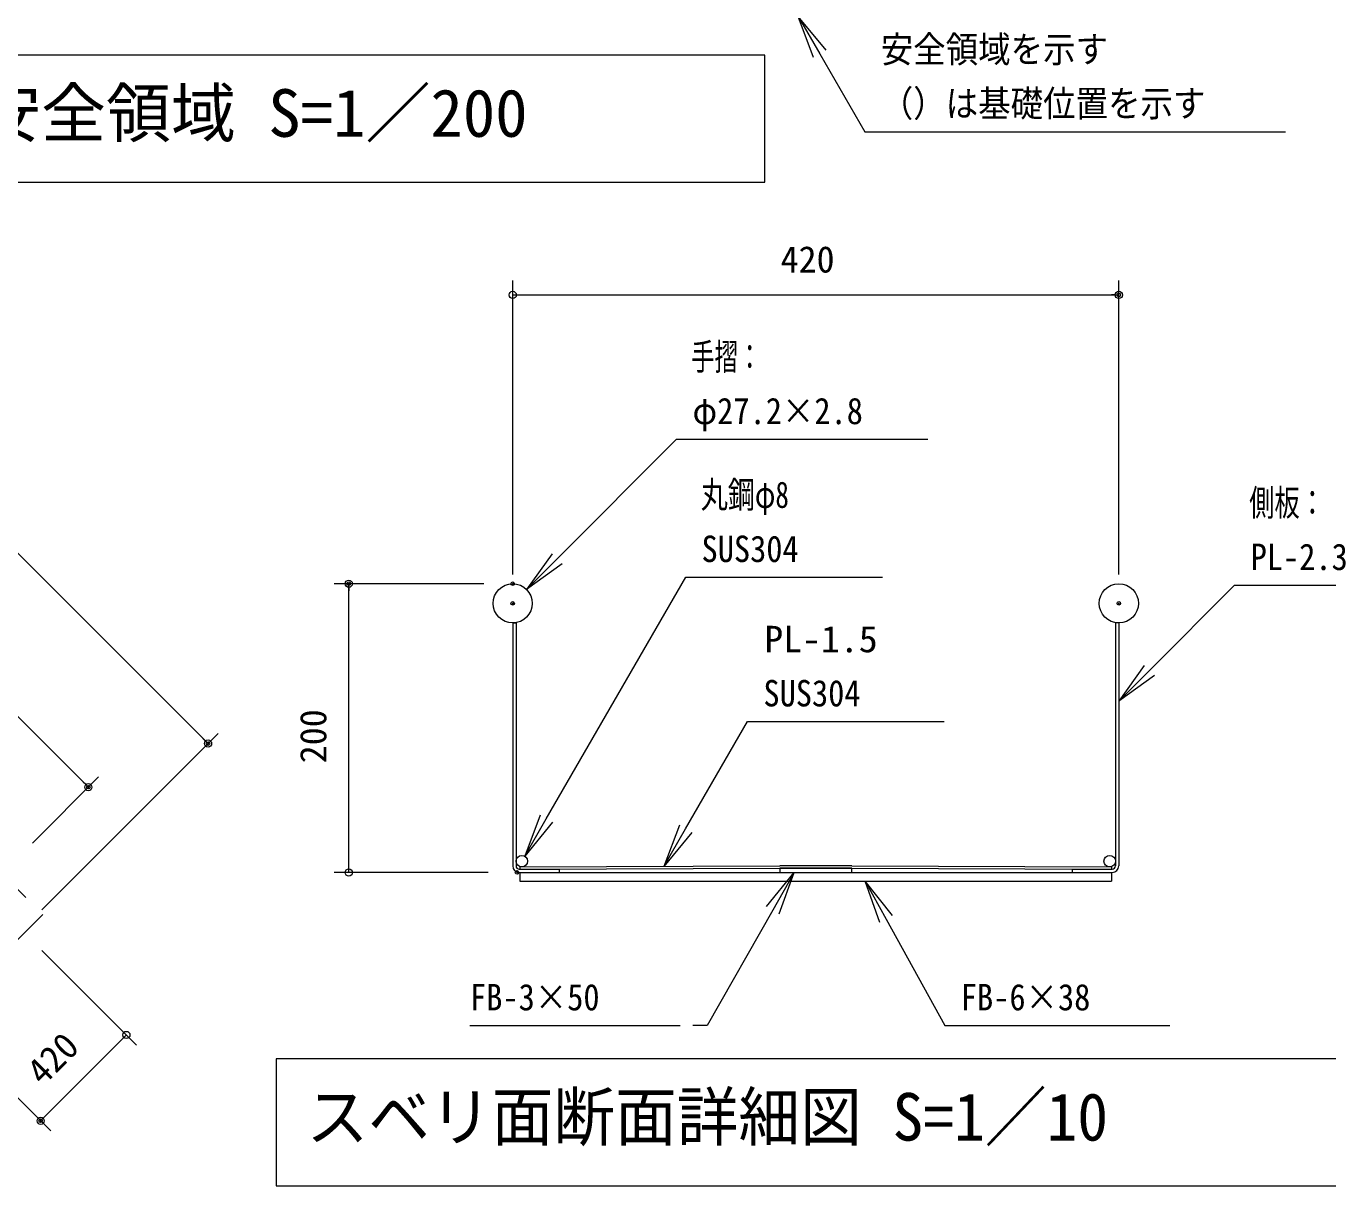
# Model space of a CAD drawing. Units: millimetres, scale not verified, with parts at other scales. Extents: x 0 to 420, y 0 to 297.
# Drawn here: x 163.6 to 253.8, y 142.6 to 222.9 of the extents above; entities that cross this region are included whole.
import ezdxf
from ezdxf.enums import TextEntityAlignment as Align

# ---------------------------------------------------------------- set-up
doc = ezdxf.new("R2010")
doc.units = ezdxf.units.MM
doc.header["$LTSCALE"] = 0.5
doc.header["$PDMODE"] = 32
doc.header["$PDSIZE"] = 0.25
doc.linetypes.add('USER2', pattern=[19.05, 12.7, -6.35])
doc.layers.add('LY_5', color=2, linetype='Continuous', lineweight=18)
doc.layers.add('LY_6', color=7, linetype='Continuous', lineweight=0)
doc.styles.add('ＭＳ ゴシック', font='')
doc.styles.get('ＭＳ ゴシック').set_extended_font_data('MS Gothic')

# ---------------------------------------------------------------- blocks, each defined once
blk = doc.blocks.new('-003-_U3')
at = {"color": 7, "linetype": 'Continuous', "lineweight": 0}
for p, q in [((-1, 0.1667), (0, 0)), ((0, 0), (-1, 0)), ((-1, -0.1667), (0, 0))]:
    blk.add_line(p, q, dxfattribs=at)
blk = doc.blocks.new('-013-_DOTBLANK')
at = {"color": 7, "linetype": 'Continuous', "lineweight": 0}
blk.add_line((-0.5, 0), (-1, 0), dxfattribs=at)
blk.add_circle((0, 0), 0.5, dxfattribs=at)

msp = doc.modelspace()

# ---------------------------------------------------------------- linework, layer by layer
at = {"layer": 'LY_5', "color": 7}
for p, q in [((214.7975, 220.9097), (157.9975, 220.9097)), ((214.7975, 212.1097), (214.7975, 220.9097)), ((157.9975, 212.1097), (214.7975, 212.1097)), ((255.7302, 151.3864), (180.9302, 151.3864)), ((180.9302, 151.3864), (180.9302, 142.5864)), ((180.9302, 142.5864), (255.7302, 142.5864))]:
    msp.add_line(p, q, dxfattribs=at)
at = {"layer": 'LY_5'}
for p, q in [((197.3302, 181.5781), (197.3302, 164.7581)), ((197.3302, 181.5781), (197.5602, 181.5781)), ((197.5602, 181.5781), (197.5602, 181.5977)), ((197.5602, 181.5781), (197.5602, 164.7581)), ((239.1002, 181.5781), (239.1002, 181.5977)), ((239.1002, 181.5781), (239.1002, 164.7581)), ((239.3302, 181.5781), (239.1002, 181.5781)), ((239.3302, 181.5781), (239.3302, 164.7581)), ((197.7902, 164.5281), (200.5602, 164.5281)), ((197.7902, 164.2981), (200.5602, 164.2981)), ((197.8296, 164.6781), (215.8299, 164.7481)), ((197.8302, 164.6781), (197.8302, 164.5281)), ((197.8302, 164.5281), (215.8302, 164.5981)), ((197.8302, 164.2981), (238.8302, 164.2981)), ((197.8302, 164.2981), (197.8302, 163.6981)), ((200.5602, 164.5281), (200.5602, 164.2981)), ((220.8305, 164.7481), (215.8299, 164.7481)), ((220.8302, 164.5981), (215.8302, 164.5981)), ((215.8302, 164.5981), (215.8302, 164.2981)), ((215.8302, 164.5981), (220.8302, 164.5981)), ((215.8302, 164.2981), (220.8302, 164.2981)), ((220.8302, 164.2981), (220.8302, 164.5981)), ((220.8302, 164.5981), (238.8302, 164.5281)), ((220.8305, 164.7481), (238.8307, 164.6781)), ((236.1002, 164.5281), (238.8702, 164.5281)), ((236.1002, 164.5281), (236.1002, 164.2981)), ((236.1002, 164.2981), (238.8702, 164.2981)), ((238.8302, 164.6781), (238.8302, 164.5281)), ((238.8302, 164.2981), (238.8302, 163.6981)), ((197.8302, 163.6981), (238.8302, 163.6981))]:
    msp.add_line(p, q, dxfattribs=at)
at = {"layer": 'LY_5', "color": 7, "linetype": 'USER2', "lineweight": 0}
for p, q in [((159.106, 167.0433), (164.7628, 161.3865)), ((164.7628, 161.3865), (156.2776, 152.9012))]:
    msp.add_line(p, q, dxfattribs=at)
at = {"layer": 'LY_5'}
for centre, radius in [((197.3302, 182.9381), 1.36), ((239.3302, 182.9381), 1.36), ((197.9602, 165.0786), 0.4), ((238.7002, 165.0786), 0.4)]:
    msp.add_circle(centre, radius, dxfattribs=at)
for centre, radius, start, end in [((197.7902, 164.7581), 0.46, 180, 270), ((197.7902, 164.7581), 0.23, 180, 270), ((238.8702, 164.7581), 0.23, 270, 0), ((238.8702, 164.7581), 0.46, 270, 0)]:
    msp.add_arc(centre, radius, start, end, dxfattribs=at)
at = {"layer": 'LY_6'}
for p, q in [((119.0273, 230.417), (176.218, 173.2263)), ((218.6149, 220.9961), (221.7337, 215.5942)), ((119.5326, 218.598), (167.925, 170.2055)), ((221.7337, 215.5942), (222.7337, 215.5942)), ((222.7337, 215.5942), (250.8844, 215.5942)), ((197.3302, 184.9381), (197.3302, 205.2981)), ((239.3302, 184.9381), (239.3302, 205.2981)), ((197.3302, 204.2981), (239.3302, 204.2981)), ((200.4132, 186.0211), (208.6902, 194.2981)), ((208.6902, 194.2981), (209.6902, 194.2981)), ((209.6902, 194.2981), (226.0856, 194.2981)), ((195.3302, 184.2981), (184.9702, 184.2981)), ((185.9702, 164.2981), (185.9702, 184.2981)), ((199.6602, 168.0231), (209.3164, 184.7481)), ((209.3164, 184.7481), (210.3164, 184.7481)), ((210.3164, 184.7481), (222.9521, 184.7481)), ((241.4515, 178.2894), (247.3568, 184.1947)), ((247.3568, 184.1947), (248.3568, 184.1947)), ((248.3568, 184.1947), (259.9211, 184.1947)), ((209.3119, 167.315), (213.6034, 174.7481)), ((213.6034, 174.7481), (214.6034, 174.7481)), ((214.6034, 174.7481), (227.2391, 174.7481)), ((164.7119, 161.7202), (176.9251, 173.9334)), ((164.0557, 166.3362), (168.6321, 170.9126)), ((195.6302, 164.2981), (184.9702, 164.2981)), ((215.3486, 161.6895), (210.8097, 153.6981)), ((223.2133, 161.0716), (227.2834, 153.6981)), ((164.7119, 158.8918), (171.2682, 152.3355)), ((194.3668, 153.6981), (208.9434, 153.6981)), ((210.8097, 153.6981), (209.8097, 153.6981)), ((227.2834, 153.6981), (228.2834, 153.6981)), ((228.2834, 153.6981), (242.86, 153.6981)), ((158.7722, 152.9521), (165.3285, 146.3958)), ((170.5611, 153.0426), (164.6214, 147.1029))]:
    msp.add_line(p, q, dxfattribs=at)
for p in [(239.3302, 204.2981), (185.9702, 184.2981), (197.3302, 184.2981), (197.3302, 182.9381), (239.3302, 182.9381), (176.218, 173.2263), (167.925, 170.2055), (197.6302, 164.2981), (164.6214, 147.1029)]:
    msp.add_point(p, dxfattribs=at)

# ---------------------------------------------------------------- block references
for name, p, xscale, yscale, rotation in [('-003-_U3', (217.1149, 223.5942), 3, 3, 120), ('-013-_DOTBLANK', (197.3302, 204.2981), 0.5, 0.5, 180), ('-003-_U3', (198.2918, 183.8997), 3, 3, 225), ('-013-_DOTBLANK', (185.9702, 184.2981), 0.5, 0.5, 90), ('-003-_U3', (239.3302, 176.1681), 3, 3, 225), ('-013-_DOTBLANK', (176.218, 173.2263), 0.5, 0.5, 315), ('-013-_DOTBLANK', (167.925, 170.2055), 0.5, 0.5, 315), ('-003-_U3', (198.1602, 165.425), 3, 3, 240), ('-003-_U3', (207.8119, 164.7169), 3, 3, 240), ('-013-_DOTBLANK', (185.9702, 164.2981), 0.5, 0.5, 270), ('-003-_U3', (216.8302, 164.2981), 3, 3, 60.40466), ('-003-_U3', (221.7635, 163.6981), 3, 3, 118.89831), ('-013-_DOTBLANK', (170.5611, 153.0426), 0.5, 0.5, 45), ('-013-_DOTBLANK', (164.6214, 147.1029), 0.5, 0.5, 225)]:
    msp.add_blockref(name, p, dxfattribs=dict(at, xscale=xscale, yscale=yscale, rotation=rotation))
at = {"layer": 'LY_6', "xscale": 0.5, "yscale": 0.5}
msp.add_blockref('-013-_DOTBLANK', (239.3302, 204.2981), dxfattribs=at)

# ---------------------------------------------------------------- texts
at = {"layer": 'LY_5', "color": 7, "style": 'ＭＳ ゴシック'}
msp.add_text('安全領域 S=1／200', height=3.299, dxfattribs=at).set_placement((160.1517, 214.2597), align=Align.BOTTOM_LEFT)
at = {"layer": 'LY_5', "color": 7, "style": 'ＭＳ ゴシック', "width": 0.95}
msp.add_text('スベリ面断面詳細図 S=1／10', height=3.299, dxfattribs=at).set_placement((183.0459, 144.7364), align=Align.BOTTOM_LEFT)
at = {"layer": 'LY_6', "style": 'ＭＳ ゴシック'}
for s, width, p in [('安全領域を示す', 0.9, (222.8337, 219.8442)), ('（）は基礎位置を示す', 0.9, (222.8337, 216.0942)), ('手摺：', 0.65, (209.6949, 198.5481)), ('φ27.2×2.8', 0.9, (209.7924, 194.7981)), ('丸鋼φ8', 0.75, (210.3611, 188.9981)), ('側板：', 0.7, (248.3646, 188.4447)), ('SUS304', 0.9, (210.4148, 185.2481)), ('PL-2.3', 0.9, (248.4635, 184.6947)), ('PL-1.5', 1.05, (214.7641, 178.9981)), ('SUS304', 0.9, (214.7018, 175.2481)), ('FB-3×50', 0.9, (194.3732, 154.1981)), ('FB-6×38', 0.9, (228.3809, 154.1981))]:
    msp.add_text(s, height=1.833, dxfattribs=dict(at, width=width)).set_placement(p, align=Align.BOTTOM_LEFT)
msp.add_text('420', height=1.833, dxfattribs=at).set_placement((215.8932, 205.2981), align=Align.BOTTOM_LEFT)
for s, rotation, p in [('200', 90, (184.9702, 171.8611)), ('420', 45, (165.161, 149.0567))]:
    msp.add_text(s, height=1.833, rotation=rotation, dxfattribs=at).set_placement(p, align=Align.BOTTOM_LEFT)

doc.saveas('drawing.dxf')
